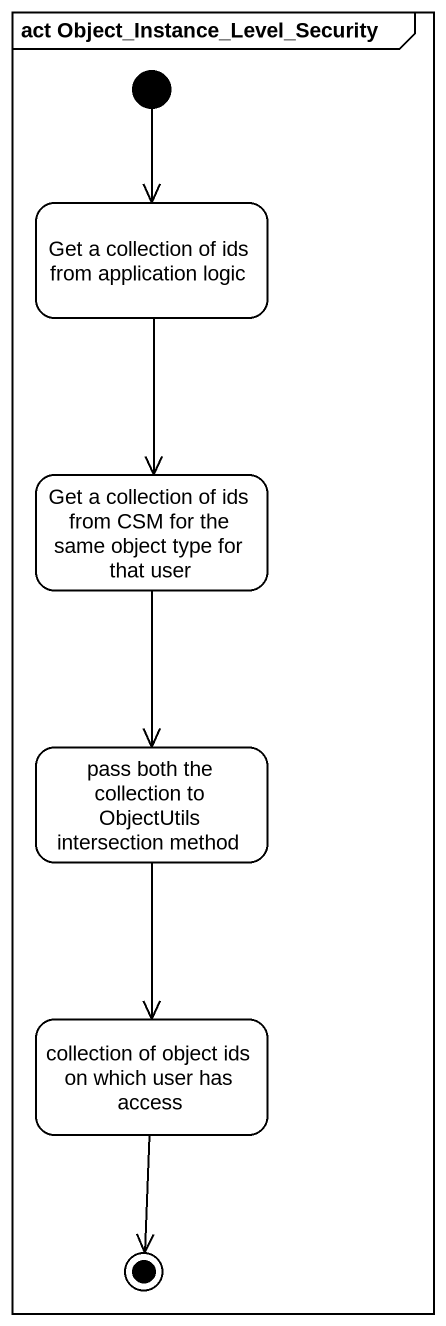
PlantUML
@startuml
mainframe act Object_Instance_Level_Security
hide empty description
state "Get a collection of ids from application logic" as Get_a_collection_of_ids
state "Get a collection of ids from CSM for the same object type for that user" as Get_a_collection_of_ids_2
state "pass both the collection to ObjectUtils intersection method" as pass_both_the_collection_to
state "collection of object ids on which user has access" as collection_of_object_ids_on
[*] --> Get_a_collection_of_ids
Get_a_collection_of_ids --> Get_a_collection_of_ids_2
Get_a_collection_of_ids_2 --> pass_both_the_collection_to
pass_both_the_collection_to --> collection_of_object_ids_on
collection_of_object_ids_on --> [*]
@enduml
